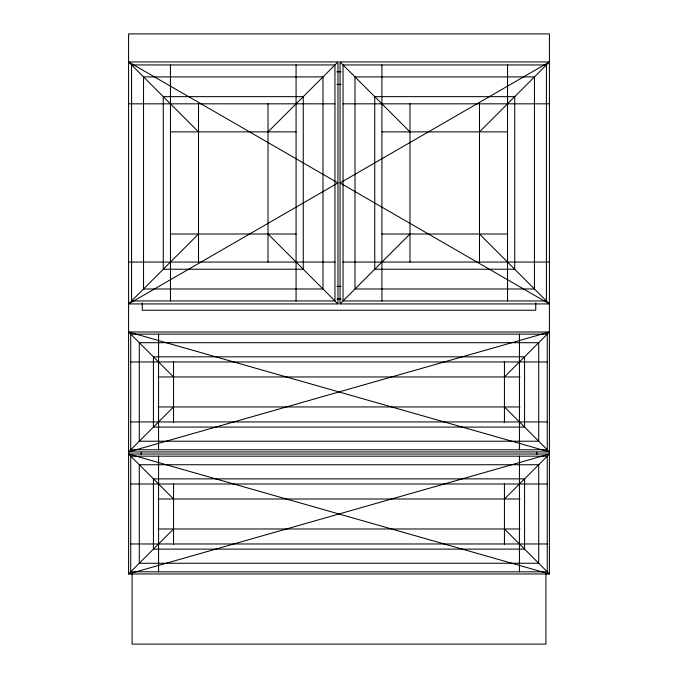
<?xml version="1.0" encoding="UTF-8"?>
<svg xmlns="http://www.w3.org/2000/svg" width="678" height="678" viewBox="0 0 678 678"><rect width="100%" height="100%" fill="white"/><g stroke="black" fill="none" stroke-linecap="round" stroke-linejoin="round"><path stroke-width="1.02" d="M268.022 131.879L337.949 61.952L128.583 61.952L198.51 131.879M337.949 61.952L337.949 303.93L128.583 303.93L198.51 234.003M504.44 406.944L549.417 451.921L128.583 451.921L173.56 406.944M479.49 131.879L549.417 61.952L340.051 61.952L340.051 303.93L549.417 303.93L479.49 234.003M340.051 303.93L409.978 234.003M173.56 528.984L128.583 573.961L549.417 573.961L549.417 33.9L128.583 33.9L128.583 573.961L549.417 454.023L504.44 499M504.44 376.96L549.417 331.983L128.583 331.983L173.56 376.96M128.583 303.93L337.949 182.941L128.583 61.952M549.417 61.952L340.051 182.941L549.417 303.93M128.583 451.921L549.417 331.983M336.881 71.775L341.119 71.775M336.881 84.403L341.119 84.403M128.583 103.827L334.957 103.827M343.043 103.827L549.417 103.827M170.458 131.879L296.074 131.879M381.926 131.879L507.542 131.879M170.458 234.003L296.074 234.003M381.926 234.003L507.542 234.003M128.583 262.055L334.957 262.055M343.043 262.055L549.417 262.055M336.881 286.396L341.119 286.396M336.881 299.023L341.119 299.023M130.727 361.967L547.273 361.967M158.025 376.96L519.975 376.96M158.025 406.944L519.975 406.944M130.727 421.936L547.273 421.936M173.56 499L128.583 454.023L549.417 454.023M130.727 484.007L547.273 484.007M158.025 499L519.975 499M158.025 528.984L519.975 528.984M130.727 543.976L547.273 543.976M128.583 331.983L549.417 451.921M128.583 454.023L549.417 573.961L504.44 528.984M340.051 61.952L409.978 131.879M268.022 234.003L337.949 303.93M545.909 573.961L545.909 644.1L132.091 644.1L132.091 573.961M536.79 452.209L536.79 454.328M535.739 302.88L535.739 310.244L142.261 310.244L142.261 302.88M519.433 334.127L519.433 449.777M519.433 456.167L519.433 571.817M507.542 64.944L507.542 300.939M504.44 361.425L504.44 422.479M504.44 483.465L504.44 544.519M479.49 103.827L479.49 262.055M409.978 103.827L409.978 262.055M381.926 64.944L381.926 300.939M296.074 64.944L296.074 300.939M268.022 103.827L268.022 262.055M198.51 103.827L198.51 262.055M173.56 361.425L173.56 422.479M173.56 483.465L173.56 544.519M170.458 64.944L170.458 300.939M158.567 334.127L158.567 449.777M158.567 456.167L158.567 571.817M141.21 452.209L141.21 454.328M334.957 64.944L131.574 64.944L131.574 300.939L334.957 300.939L334.957 64.944M546.426 64.944L343.043 64.944L343.043 300.939L546.426 300.939L546.426 64.944M322.991 76.911L143.541 76.911L143.541 288.981L322.991 288.981L322.991 76.911M534.459 76.911L355.009 76.911L355.009 288.981L534.459 288.981L534.459 76.911M303.252 96.649L163.279 96.649L163.279 269.234L303.252 269.234L303.252 96.649M514.721 96.649L374.748 96.649L374.748 269.234L514.721 269.234L514.721 96.649M547.273 334.127L130.727 334.127L130.727 449.777L547.273 449.777L547.273 334.127M538.705 342.695L139.295 342.695L139.295 441.217L538.705 441.217L538.705 342.695M524.569 356.831L153.431 356.831L153.431 427.081L524.569 427.081L524.569 356.831M547.273 456.167L130.727 456.167L130.727 571.817L547.273 571.817L547.273 456.167M538.705 464.735L139.295 464.735L139.295 563.257L538.705 563.257L538.705 464.735M524.569 478.871L153.431 478.871L153.431 549.121L524.569 549.121L524.569 478.871"/></g></svg>
